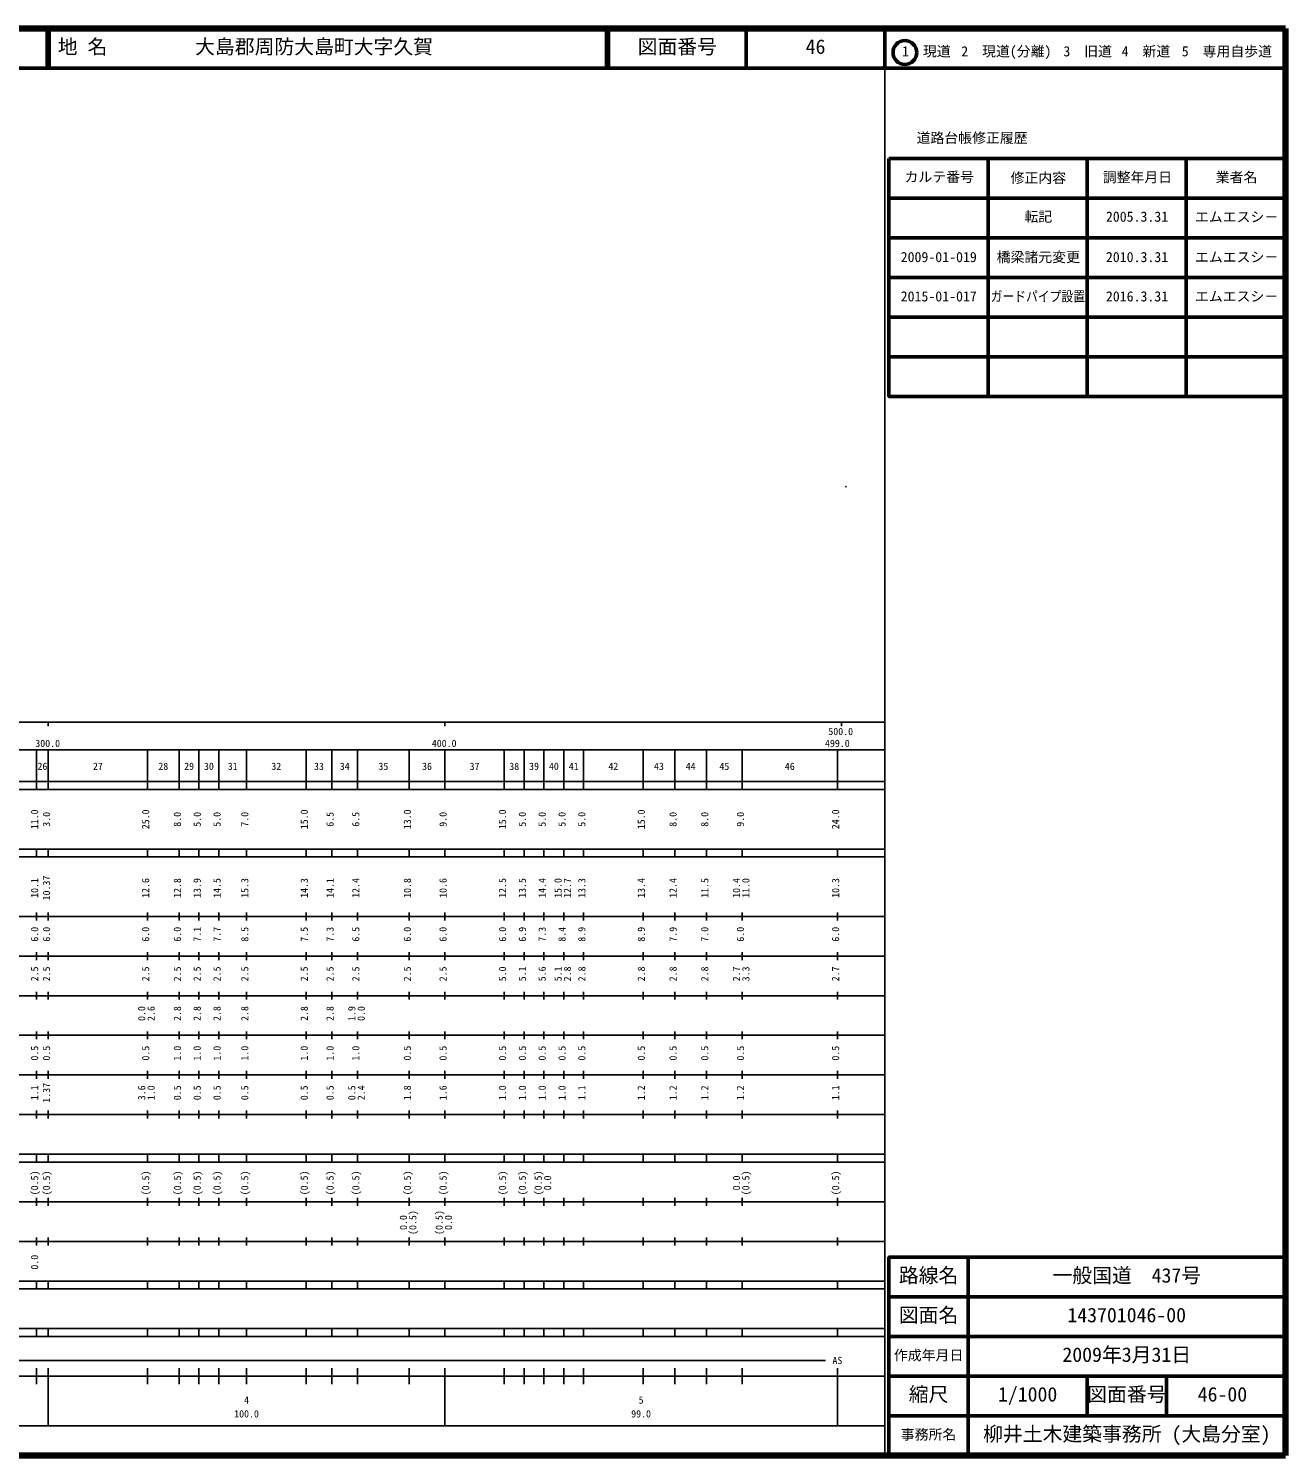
# Model space of a CAD drawing. Units: millimetres on the paper. Extents: x 40 to 680, y 20 to 380.
# Drawn here: x 363 to 680, y 20 to 380 of the extents above; entities that cross this region are included whole.
import ezdxf
from ezdxf.enums import TextEntityAlignment as Align

# ---------------------------------------------------------------- set-up
doc = ezdxf.new("R2010")
doc.units = ezdxf.units.MM
for name, color, linetype, lineweight in [('M-OTRS', 6, 'Continuous', 25), ('M-TTL', 2, 'Continuous', 140), ('M-TTL-BAND', 7, 'Continuous', 25), ('M-TTL-FRAM', 2, 'Continuous', 50), ('M-TTL-LINE', 7, 'Continuous', 50)]:
    doc.layers.add(name, color=color, linetype=linetype, lineweight=lineweight)
doc.layers.add('M-TTL-TXT', color=7, linetype='Continuous')
doc.styles.add('ＭＳ ゴシック', font='')
doc.styles.get('ＭＳ ゴシック').set_extended_font_data('MS Gothic')

msp = doc.modelspace()

# ---------------------------------------------------------------- linework, layer by layer
at = {"layer": 'M-OTRS'}
for radius in [0.0313, 0.025, 0.0188, 0.0125, 0.0063]:
    msp.add_circle((569.152, 264.406), radius, dxfattribs=at)
at = {"layer": 'M-TTL'}
for p, q in [((680, 380), (40, 380)), ((680, 20), (680, 380)), ((40, 20), (680, 20))]:
    msp.add_line(p, q, dxfattribs=at)
at = {"layer": 'M-TTL-BAND'}
for p, q in [((579, 20), (579, 370)), ((40, 205), (579, 205)), ((368, 205), (368, 204)), ((468, 205), (468, 204)), ((568, 205), (568, 204)), ((68, 198), (579, 198)), ((365, 188), (365, 198)), ((368, 188), (368, 198)), ((393, 188), (393, 198)), ((401, 188), (401, 198)), ((406, 188), (406, 198)), ((411, 188), (411, 198)), ((418, 188), (418, 198)), ((433, 188), (433, 198)), ((439.5, 188), (439.5, 198)), ((446, 188), (446, 198)), ((459, 188), (459, 198)), ((468, 188), (468, 198)), ((483, 188), (483, 198)), ((488, 188), (488, 198)), ((493, 188), (493, 198)), ((498, 188), (498, 198)), ((503, 188), (503, 198)), ((518, 188), (518, 198)), ((526, 188), (526, 198)), ((534, 188), (534, 198)), ((543, 188), (543, 198)), ((567, 188), (567, 198)), ((40, 190), (579, 190)), ((40, 188), (579, 188)), ((40, 173), (579, 173)), ((365, 171), (365, 173)), ((368, 171), (368, 173)), ((393, 171), (393, 173)), ((401, 171), (401, 173)), ((406, 171), (406, 173)), ((411, 171), (411, 173)), ((418, 171), (418, 173)), ((433, 171), (433, 173)), ((439.5, 171), (439.5, 173)), ((446, 171), (446, 173)), ((459, 171), (459, 173)), ((468, 171), (468, 173)), ((483, 171), (483, 173)), ((488, 171), (488, 173)), ((493, 171), (493, 173)), ((498, 171), (498, 173)), ((503, 171), (503, 173)), ((518, 171), (518, 173)), ((526, 171), (526, 173)), ((534, 171), (534, 173)), ((543, 171), (543, 173)), ((567, 171), (567, 173)), ((40, 171), (579, 171)), ((40, 156), (579, 156)), ((365, 155), (365, 157)), ((368, 155), (368, 157)), ((393, 155), (393, 157)), ((401, 155), (401, 157)), ((406, 155), (406, 157)), ((411, 155), (411, 157)), ((418, 155), (418, 157)), ((433, 155), (433, 157)), ((439.5, 155), (439.5, 157)), ((446, 155), (446, 157)), ((459, 155), (459, 157)), ((468, 155), (468, 157)), ((483, 155), (483, 157)), ((488, 155), (488, 157)), ((493, 155), (493, 157)), ((498, 155), (498, 157)), ((503, 155), (503, 157)), ((518, 155), (518, 157)), ((526, 155), (526, 157)), ((534, 155), (534, 157)), ((543, 155), (543, 157)), ((567, 155), (567, 157)), ((46, 146), (579, 146)), ((365, 145), (365, 147)), ((368, 145), (368, 147)), ((393, 145), (393, 147)), ((401, 145), (401, 147)), ((406, 145), (406, 147)), ((411, 145), (411, 147)), ((418, 145), (418, 147)), ((433, 145), (433, 147)), ((439.5, 145), (439.5, 147)), ((446, 145), (446, 147)), ((459, 145), (459, 147)), ((468, 145), (468, 147)), ((483, 145), (483, 147)), ((488, 145), (488, 147)), ((493, 145), (493, 147)), ((498, 145), (498, 147)), ((503, 145), (503, 147)), ((518, 145), (518, 147)), ((526, 145), (526, 147)), ((534, 145), (534, 147)), ((543, 145), (543, 147)), ((567, 145), (567, 147)), ((365, 135), (365, 137)), ((368, 135), (368, 137)), ((393, 135), (393, 137)), ((401, 135), (401, 137)), ((406, 135), (406, 137)), ((411, 135), (411, 137)), ((418, 135), (418, 137)), ((433, 135), (433, 137)), ((439.5, 135), (439.5, 137)), ((446, 135), (446, 137)), ((459, 135), (459, 137)), ((468, 135), (468, 137)), ((483, 135), (483, 137)), ((488, 135), (488, 137)), ((493, 135), (493, 137)), ((498, 135), (498, 137)), ((503, 135), (503, 137)), ((518, 135), (518, 137)), ((526, 135), (526, 137)), ((534, 135), (534, 137)), ((543, 135), (543, 137)), ((567, 135), (567, 137)), ((52, 136), (579, 136)), ((46, 126), (579, 126)), ((365, 125), (365, 127)), ((368, 125), (368, 127)), ((393, 125), (393, 127)), ((401, 125), (401, 127)), ((406, 125), (406, 127)), ((411, 125), (411, 127)), ((418, 125), (418, 127)), ((433, 125), (433, 127)), ((439.5, 125), (439.5, 127)), ((446, 125), (446, 127)), ((459, 125), (459, 127)), ((468, 125), (468, 127)), ((483, 125), (483, 127)), ((488, 125), (488, 127)), ((493, 125), (493, 127)), ((498, 125), (498, 127)), ((503, 125), (503, 127)), ((518, 125), (518, 127)), ((526, 125), (526, 127)), ((534, 125), (534, 127)), ((543, 125), (543, 127)), ((567, 125), (567, 127)), ((52, 116), (579, 116)), ((365, 115), (365, 117)), ((368, 115), (368, 117)), ((393, 115), (393, 117)), ((401, 115), (401, 117)), ((406, 115), (406, 117)), ((411, 115), (411, 117)), ((418, 115), (418, 117)), ((433, 115), (433, 117)), ((439.5, 115), (439.5, 117)), ((446, 115), (446, 117)), ((459, 115), (459, 117)), ((468, 115), (468, 117)), ((483, 115), (483, 117)), ((488, 115), (488, 117)), ((493, 115), (493, 117)), ((498, 115), (498, 117)), ((503, 115), (503, 117)), ((518, 115), (518, 117)), ((526, 115), (526, 117)), ((534, 115), (534, 117)), ((543, 115), (543, 117)), ((567, 115), (567, 117)), ((46, 106), (579, 106)), ((365, 105), (365, 107)), ((368, 105), (368, 107)), ((393, 105), (393, 107)), ((401, 105), (401, 107)), ((406, 105), (406, 107)), ((411, 105), (411, 107)), ((418, 105), (418, 107)), ((433, 105), (433, 107)), ((439.5, 105), (439.5, 107)), ((446, 105), (446, 107)), ((459, 105), (459, 107)), ((468, 105), (468, 107)), ((483, 105), (483, 107)), ((488, 105), (488, 107)), ((493, 105), (493, 107)), ((498, 105), (498, 107)), ((503, 105), (503, 107)), ((518, 105), (518, 107)), ((526, 105), (526, 107)), ((534, 105), (534, 107)), ((543, 105), (543, 107)), ((567, 105), (567, 107)), ((40, 96), (579, 96)), ((40, 94), (579, 94)), ((365, 94), (365, 96)), ((368, 94), (368, 96)), ((393, 94), (393, 96)), ((401, 94), (401, 96)), ((406, 94), (406, 96)), ((411, 94), (411, 96)), ((418, 94), (418, 96)), ((433, 94), (433, 96)), ((439.5, 94), (439.5, 96)), ((446, 94), (446, 96)), ((459, 94), (459, 96)), ((468, 94), (468, 96)), ((483, 94), (483, 96)), ((488, 94), (488, 96)), ((493, 94), (493, 96)), ((498, 94), (498, 96)), ((503, 94), (503, 96)), ((518, 94), (518, 96)), ((526, 94), (526, 96)), ((534, 94), (534, 96)), ((543, 94), (543, 96)), ((567, 94), (567, 96)), ((49, 84), (579, 84)), ((365, 83), (365, 85)), ((368, 83), (368, 85)), ((393, 83), (393, 85)), ((401, 83), (401, 85)), ((406, 83), (406, 85)), ((411, 83), (411, 85)), ((418, 83), (418, 85)), ((433, 83), (433, 85)), ((439.5, 83), (439.5, 85)), ((446, 83), (446, 85)), ((459, 83), (459, 85)), ((468, 83), (468, 85)), ((483, 83), (483, 85)), ((488, 83), (488, 85)), ((493, 83), (493, 85)), ((498, 83), (498, 85)), ((503, 83), (503, 85)), ((518, 83), (518, 85)), ((526, 83), (526, 85)), ((534, 83), (534, 85)), ((543, 83), (543, 85)), ((567, 83), (567, 85)), ((40, 74), (579, 74)), ((365, 73), (365, 75)), ((368, 73), (368, 75)), ((393, 73), (393, 75)), ((401, 73), (401, 75)), ((406, 73), (406, 75)), ((411, 73), (411, 75)), ((418, 73), (418, 75)), ((433, 73), (433, 75)), ((439.5, 73), (439.5, 75)), ((446, 73), (446, 75)), ((459, 73), (459, 75)), ((468, 73), (468, 75)), ((483, 73), (483, 75)), ((488, 73), (488, 75)), ((493, 73), (493, 75)), ((498, 73), (498, 75)), ((503, 73), (503, 75)), ((518, 73), (518, 75)), ((526, 73), (526, 75)), ((534, 73), (534, 75)), ((543, 73), (543, 75)), ((567, 73), (567, 75)), ((40, 64), (579, 64)), ((40, 62), (579, 62)), ((365, 62), (365, 64)), ((368, 62), (368, 64)), ((393, 62), (393, 64)), ((401, 62), (401, 64)), ((406, 62), (406, 64)), ((411, 62), (411, 64)), ((418, 62), (418, 64)), ((433, 62), (433, 64)), ((439.5, 62), (439.5, 64)), ((446, 62), (446, 64)), ((459, 62), (459, 64)), ((468, 62), (468, 64)), ((483, 62), (483, 64)), ((488, 62), (488, 64)), ((493, 62), (493, 64)), ((498, 62), (498, 64)), ((503, 62), (503, 64)), ((518, 62), (518, 64)), ((526, 62), (526, 64)), ((534, 62), (534, 64)), ((543, 62), (543, 64)), ((567, 62), (567, 64)), ((40, 52), (579, 52)), ((365, 50), (365, 52)), ((368, 50), (368, 52)), ((393, 50), (393, 52)), ((401, 50), (401, 52)), ((406, 50), (406, 52)), ((411, 50), (411, 52)), ((418, 50), (418, 52)), ((433, 50), (433, 52)), ((439.5, 50), (439.5, 52)), ((446, 50), (446, 52)), ((459, 50), (459, 52)), ((468, 50), (468, 52)), ((483, 50), (483, 52)), ((488, 50), (488, 52)), ((493, 50), (493, 52)), ((498, 50), (498, 52)), ((503, 50), (503, 52)), ((518, 50), (518, 52)), ((526, 50), (526, 52)), ((534, 50), (534, 52)), ((543, 50), (543, 52)), ((567, 50), (567, 52)), ((40, 50), (579, 50)), ((71, 44), (564, 44)), ((40, 40), (579, 40)), ((365, 38), (365, 42)), ((368, 27.5), (368, 42)), ((393, 38), (393, 42)), ((401, 38), (401, 42)), ((406, 38), (406, 42)), ((411, 38), (411, 42)), ((418, 38), (418, 42)), ((433, 38), (433, 42)), ((439.5, 38), (439.5, 42)), ((446, 38), (446, 42)), ((459, 38), (459, 42)), ((468, 27.5), (468, 42)), ((483, 38), (483, 42)), ((488, 38), (488, 42)), ((493, 38), (493, 42)), ((498, 38), (498, 42)), ((503, 38), (503, 42)), ((518, 38), (518, 42)), ((526, 38), (526, 42)), ((534, 38), (534, 42)), ((543, 38), (543, 42)), ((567, 27.5), (567, 42)), ((68, 27.5), (579, 27.5))]:
    msp.add_line(p, q, dxfattribs=at)
at = {"layer": 'M-TTL-FRAM'}
msp.add_line((580, 347.197), (680, 347.197), dxfattribs=at)
for points in [[(580, 347.197), (580, 287.197), (680, 287.197)], [(680, 70), (580, 70), (580, 20)]]:
    msp.add_lwpolyline(points, dxfattribs=at)
at = {"layer": 'M-TTL-LINE'}
for p, q in [((367.75, 380), (367.75, 370)), ((368.25, 380), (368.25, 370)), ((508.747, 380), (508.747, 370)), ((509.247, 380), (509.247, 370)), ((543.996, 380), (543.996, 370)), ((579, 380), (579, 370)), ((40, 370), (680, 370)), ((605, 347.197), (605, 287.197)), ((630, 347.197), (630, 287.197)), ((655, 347.197), (655, 287.197)), ((580, 337.197), (680, 337.197)), ((580, 327.197), (680, 327.197)), ((580, 317.197), (680, 317.197)), ((580, 307.197), (680, 307.197)), ((580, 297.197), (680, 297.197)), ((600, 70), (600, 20)), ((680, 60), (580, 60)), ((680, 50), (580, 50)), ((680, 40), (580, 40)), ((630, 40), (630, 30)), ((650, 40), (650, 30)), ((680, 30), (580, 30))]:
    msp.add_line(p, q, dxfattribs=at)
msp.add_circle((584.031, 373.958), 3, dxfattribs=at)

# ---------------------------------------------------------------- texts
at = {"layer": 'M-TTL-BAND', "style": 'ＭＳ ゴシック'}
for s, p in [('500.0', (564.719, 201.195)), ('300.0', (364.719, 198.195)), ('400.0', (464.719, 198.195)), ('499.0', (563.875, 198.195)), ('26', (365.25, 192.405)), ('27', (379.25, 192.405)), ('28', (395.75, 192.405)), ('29', (402.25, 192.405)), ('30', (407.25, 192.405)), ('31', (413.25, 192.405)), ('32', (424.25, 192.405)), ('33', (435, 192.405)), ('34', (441.5, 192.405)), ('35', (451.25, 192.405)), ('36', (462.25, 192.405)), ('37', (474.25, 192.405)), ('38', (484.25, 192.405)), ('39', (489.25, 192.405)), ('40', (494.25, 192.405)), ('41', (499.25, 192.405)), ('42', (509.25, 192.405)), ('43', (520.75, 192.405)), ('44', (528.75, 192.405)), ('45', (537.25, 192.405)), ('46', (553.75, 192.405)), ('AS', (565.75, 42.5)), ('4', (417.375, 32.523)), ('5', (516.875, 32.523)), ('100.0', (414.875, 29.033)), ('99.0', (515, 29.033))]:
    msp.add_text(s, height=1.833, dxfattribs=at).set_placement(p, align=Align.BOTTOM_LEFT)
for s, p in [('11.0', (366, 178)), ('3.0', (369, 178.625)), ('25.0', (394, 178)), ('8.0', (402, 178.625)), ('5.0', (407, 178.625)), ('5.0', (412, 178.625)), ('7.0', (419, 178.625)), ('15.0', (434, 178)), ('6.5', (440.5, 178.625)), ('6.5', (447, 178.625)), ('13.0', (460, 178)), ('9.0', (469, 178.625)), ('15.0', (484, 178)), ('5.0', (489, 178.625)), ('5.0', (494, 178.625)), ('5.0', (499, 178.625)), ('5.0', (504, 178.625)), ('15.0', (519, 178)), ('8.0', (527, 178.625)), ('8.0', (535, 178.625)), ('9.0', (544, 178.625)), ('24.0', (568, 178)), ('10.37', (369, 160.049)), ('10.1', (366, 160.674)), ('12.6', (394, 160.674)), ('12.8', (402, 160.674)), ('13.9', (407, 160.674)), ('14.5', (412, 160.674)), ('15.3', (419, 160.674)), ('14.3', (434, 160.674)), ('14.1', (440.5, 160.674)), ('12.4', (447, 160.674)), ('10.8', (460, 160.674)), ('10.6', (469, 160.674)), ('12.5', (484, 160.674)), ('13.5', (489, 160.674)), ('14.4', (494, 160.674)), ('15.0', (498, 160.674)), ('12.7', (500.37, 160.674)), ('13.3', (504, 160.674)), ('13.4', (519, 160.674)), ('12.4', (527, 160.674)), ('11.5', (535, 160.674)), ('10.4', (543, 160.674)), ('11.0', (545.37, 160.674)), ('10.3', (568, 160.674)), ('6.0', (366, 149.625)), ('6.0', (369, 149.625)), ('6.0', (394, 149.625)), ('6.0', (402, 149.625)), ('7.1', (407, 149.625)), ('7.7', (412, 149.625)), ('8.5', (419, 149.625)), ('7.5', (434, 149.625)), ('7.3', (440.5, 149.625)), ('6.5', (447, 149.625)), ('6.0', (460, 149.625)), ('6.0', (469, 149.625)), ('6.0', (484, 149.625)), ('6.9', (489, 149.625)), ('7.3', (494, 149.625)), ('8.4', (499, 149.625)), ('8.9', (504, 149.625)), ('8.9', (519, 149.625)), ('7.9', (527, 149.625)), ('7.0', (535, 149.625)), ('6.0', (544, 149.625)), ('6.0', (568, 149.625)), ('2.5', (366, 139.625)), ('2.5', (369, 139.625)), ('2.5', (394, 139.625)), ('2.5', (402, 139.625)), ('2.5', (407, 139.625)), ('2.5', (412, 139.625)), ('2.5', (419, 139.625)), ('2.5', (434, 139.625)), ('2.5', (440.5, 139.625)), ('2.5', (447, 139.625)), ('2.5', (460, 139.625)), ('2.5', (469, 139.625)), ('5.0', (484, 139.625)), ('5.1', (489, 139.625)), ('5.6', (494, 139.625)), ('5.1', (498, 139.625)), ('2.8', (500.37, 139.625)), ('2.8', (504, 139.625)), ('2.8', (519, 139.625)), ('2.8', (527, 139.625)), ('2.8', (535, 139.625)), ('2.7', (543, 139.625)), ('3.3', (545.37, 139.625)), ('2.7', (568, 139.625)), ('0.0', (393, 129.625)), ('2.6', (395.37, 129.625)), ('2.8', (402, 129.625)), ('2.8', (407, 129.625)), ('2.8', (412, 129.625)), ('2.8', (419, 129.625)), ('2.8', (434, 129.625)), ('2.8', (440.5, 129.625)), ('1.9', (446, 129.625)), ('0.0', (448.37, 129.625)), ('0.5', (366, 119.625)), ('0.5', (369, 119.625)), ('0.5', (394, 119.625)), ('1.0', (402, 119.625)), ('1.0', (407, 119.625)), ('1.0', (412, 119.625)), ('1.0', (419, 119.625)), ('1.0', (434, 119.625)), ('1.0', (440.5, 119.625)), ('1.0', (447, 119.625)), ('0.5', (460, 119.625)), ('0.5', (469, 119.625)), ('0.5', (484, 119.625)), ('0.5', (489, 119.625)), ('0.5', (494, 119.625)), ('0.5', (499, 119.625)), ('0.5', (504, 119.625)), ('0.5', (519, 119.625)), ('0.5', (527, 119.625)), ('0.5', (535, 119.625)), ('0.5', (544, 119.625)), ('0.5', (568, 119.625)), ('1.1', (366, 109.625)), ('1.37', (369, 109)), ('3.6', (393, 109.625)), ('1.0', (395.37, 109.625)), ('0.5', (402, 109.625)), ('0.5', (407, 109.625)), ('0.5', (412, 109.625)), ('0.5', (419, 109.625)), ('0.5', (434, 109.625)), ('0.5', (440.5, 109.625)), ('0.5', (446, 109.625)), ('2.4', (448.37, 109.625)), ('1.8', (460, 109.625)), ('1.6', (469, 109.625)), ('1.0', (484, 109.625)), ('1.0', (489, 109.625)), ('1.0', (494, 109.625)), ('1.0', (499, 109.625)), ('1.1', (504, 109.625)), ('1.2', (519, 109.625)), ('1.2', (527, 109.625)), ('1.2', (535, 109.625)), ('1.2', (544, 109.625)), ('1.1', (568, 109.625)), ('(0.5)', (366, 85.639)), ('(0.5)', (369, 85.639)), ('(0.5)', (394, 85.639)), ('(0.5)', (402, 85.639)), ('(0.5)', (407, 85.639)), ('(0.5)', (412, 85.639)), ('(0.5)', (419, 85.639)), ('(0.5)', (434, 85.639)), ('(0.5)', (440.5, 85.639)), ('(0.5)', (447, 85.639)), ('(0.5)', (460, 85.639)), ('(0.5)', (469, 85.639)), ('(0.5)', (484, 85.639)), ('(0.5)', (489, 85.639)), ('(0.5)', (493, 85.639)), ('0.0', (495.37, 86.889)), ('0.0', (543, 86.889)), ('(0.5)', (545.37, 85.639)), ('(0.5)', (568, 85.639)), ('0.0', (459, 76.889)), ('(0.5)', (461.37, 75.639)), ('(0.5)', (468, 75.639)), ('0.0', (470.37, 76.889)), ('0.0', (366, 66.889))]:
    msp.add_text(s, height=1.833, rotation=90, dxfattribs=at).set_placement(p, align=Align.BOTTOM_LEFT)
at = {"layer": 'M-TTL-TXT', "style": 'ＭＳ ゴシック'}
for s, height, p in [('地 名', 3.666, (370.38, 372.5)), ('大島郡周防大島町大字久賀', 3.666, (405.024, 372.5)), ('図面番号', 3.666, (516.621, 372.5)), ('46', 3.666, (558.996, 372.5)), ('1\u3000現道', 2.566, (583.323, 372.208)), ('2\u3000現道(分離)', 2.566, (598.244, 372.208)), ('3\u3000旧道', 2.566, (623.996, 372.208)), ('4\u3000新道', 2.566, (638.699, 372.208)), ('5\u3000専用自歩道', 2.566, (653.853, 372.208)), ('道路台帳修正履歴', 2.566, (586.968, 350.363)), ('カルテ番号', 2.566, (583.925, 340.527)), ('修正内容', 2.566, (610.675, 340.273)), ('調整年月日', 2.566, (633.925, 340.447)), ('業者名', 2.566, (662.425, 340.447)), ('転記', 2.566, (614.175, 330.495)), ('2005.3.31', 2.566, (634.712, 330.495)), ('エムエスシ－', 2.566, (657.175, 330.439)), ('橋梁諸元変更', 2.566, (607.175, 320.3)), ('2009-01-019', 2.566, (582.962, 320.3)), ('2010.3.31', 2.566, (634.712, 320.3)), ('エムエスシ－', 2.566, (657.175, 320.3)), ('2015-01-017', 2.566, (582.962, 310.381)), ('2016.3.31', 2.566, (634.712, 310.381)), ('エムエスシ－', 2.566, (657.175, 310.381)), ('路線名', 3.666, (582.5, 62.5)), ('一般国道\u3000437号', 3.666, (621.25, 62.5)), ('図面名', 3.666, (582.5, 52.5)), ('143701046-00', 3.666, (625, 52.5)), ('作成年月日', 2.566, (581.25, 43.25)), ('2009年3月31日', 3.666, (623.75, 42.5)), ('縮尺', 3.666, (585, 32.5)), ('1/1000', 3.666, (607.5, 32.5)), ('図面番号', 3.666, (630, 32.5)), ('46-00', 3.666, (657.875, 32.5)), ('事務所名', 2.566, (583, 23.25)), ('柳井土木建築事務所 (大島分室)', 3.666, (603.75, 22.5))]:
    msp.add_text(s, height=height, dxfattribs=at).set_placement(p, align=Align.BOTTOM_LEFT)
at = {"layer": 'M-TTL-TXT', "style": 'ＭＳ ゴシック', "width": 0.85}
msp.add_text('ガードパイプ設置', height=2.566, dxfattribs=at).set_placement((605.65, 310.381), align=Align.BOTTOM_LEFT)

doc.saveas('drawing.dxf')
